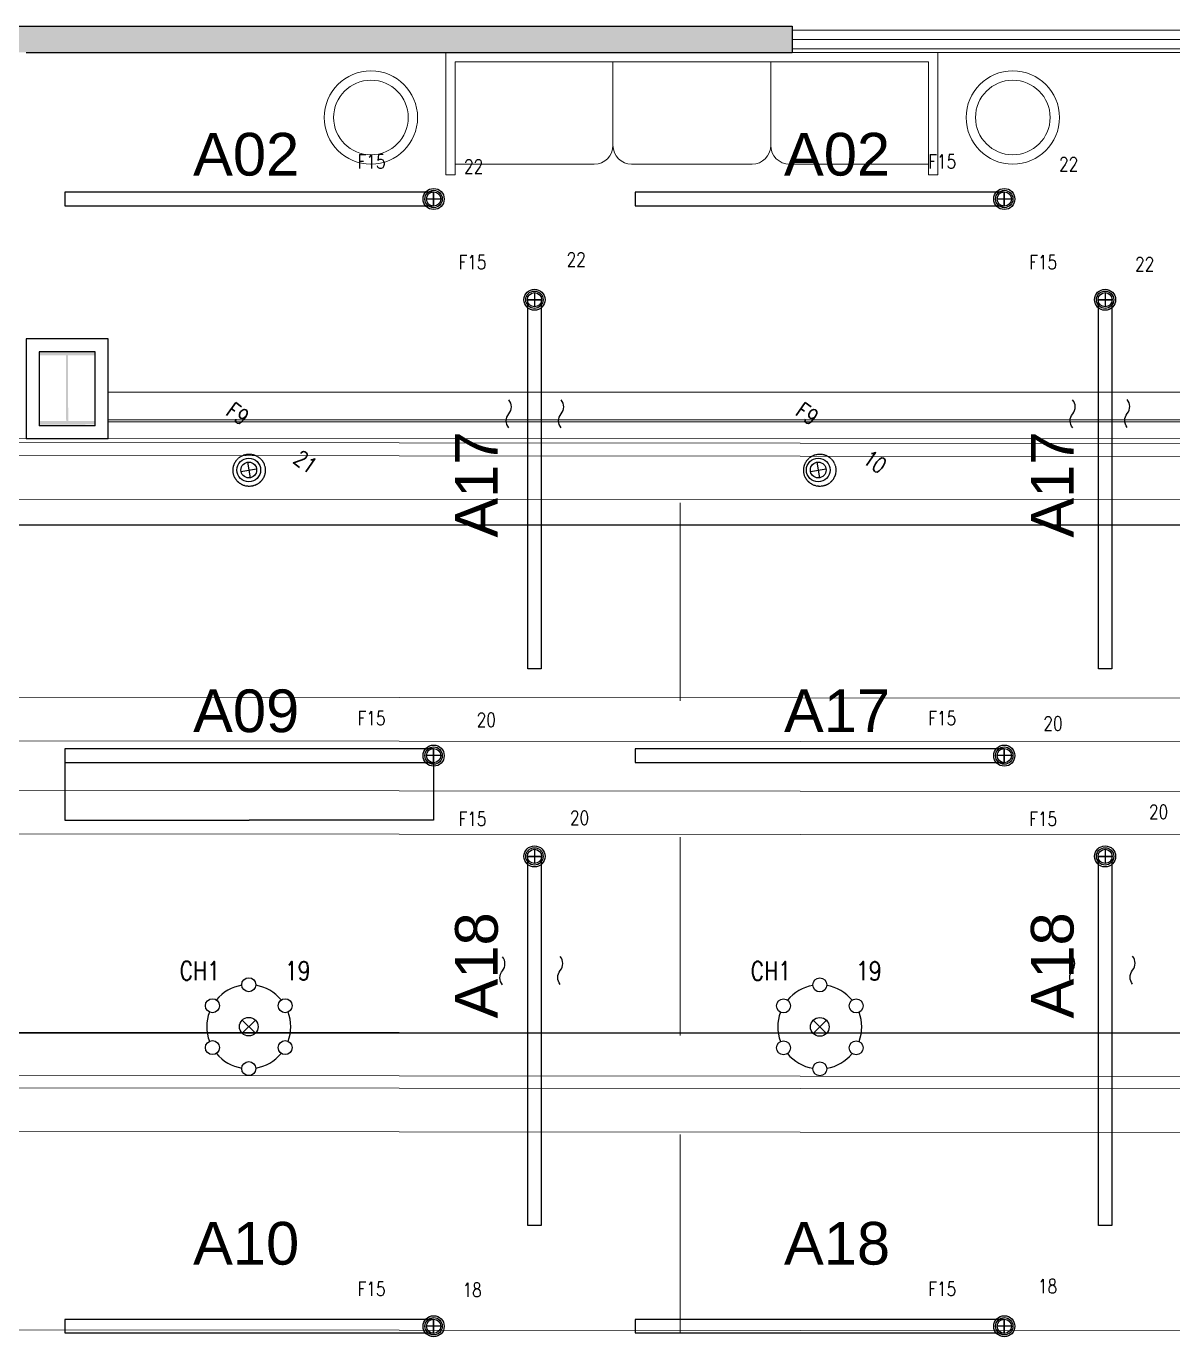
# Model space of a CAD drawing. Header units: inches. Extents: x 102655 to 148943, y 72248 to 114419.
# Drawn here: x 117177 to 123323, y 96375 to 103401 of the extents above; entities that cross this region are included whole.
import ezdxf
from ezdxf.enums import TextEntityAlignment as Align

# ---------------------------------------------------------------- set-up
doc = ezdxf.new("R2010")
doc.units = ezdxf.units.IN
doc.linetypes.add('CENTER INDS', pattern=[13.335, 8.89, -1.11125, 2.2225, -1.11125])
doc.layers.get('Defpoints').update_dxf_attribs({"color": 8})
for name, color, linetype, lineweight in [('ceiling dim', 8, 'Continuous', 5), ('CURTAIN WALL', 8, 'Continuous', 20), ('Furnitureee', 8, 'Continuous', 5), ('Part', 8, 'Continuous', 0), ('walllllllll', 8, 'Continuous', 30)]:
    doc.layers.add(name, color=color, linetype=linetype, lineweight=lineweight)
for name, color, linetype in [('E-LEADER', 30, 'Continuous'), ('E-LTG', 92, 'Continuous'), ('E-TAG', 30, 'Continuous'), ('E_TAG', 30, 'Continuous'), ('WALL-GNRL', 8, 'Continuous')]:
    doc.layers.add(name, color=color, linetype=linetype)
doc.layers.add('ELECTRICAL LIGHTING CEILING', color=6, linetype='CENTER INDS', true_color=0xff00ff)
doc.styles.add('Pyzd-Romans', font='romans.shx', dxfattribs={"width": 0.8})
doc.styles.get("Standard").update_dxf_attribs({"font": 'arial.ttf'})
doc.dimstyles.get("Standard").update_dxf_attribs({"dimtxt": 0.18, "dimasz": 0.18, "dimexe": 0.18, "dimexo": 0.0625, "dimgap": 0.09, "dimtad": 0, "dimtih": 1, "dimtoh": 1, "dimdec": 4, "dimzin": 0, "dimdsep": 46, "dimtxsty": 'Standard', "dimcen": 0.09, "dimadec": 0, "dimazin": 0, "dimtfac": 1, "dimtdec": 4, "dimtofl": 0, "dimtmove": 0, "dimatfit": 3, "dimfxl": 1, "dimtolj": 1, "dimtzin": 0, "dimarcsym": 0})

# ---------------------------------------------------------------- blocks, each defined once
blk = doc.blocks.new('*A120')
at = {"layer": 'Part'}
blk.add_hatch(color=256, dxfattribs=at).paths.add_polyline_path([(35413.40846084, 37228.03351187606), (35413.40846084, 37247.03351187606), (35713.40846084, 37247.03351187622), (35713.40846084002, 37228.03351187622), (35568.90846084002, 37228.03351187616), (35568.90846084021, 36876.03351187615), (35713.40846084023, 36876.03351187623), (35713.40846084023, 36857.03351187622), (35413.40846084023, 36857.03351187606), (35413.40846084021, 36876.03351187606), (35557.90846084021, 36876.03351187614), (35557.90846084001, 37228.03351187614)], flags=17)
blk = doc.blocks.new('A$Caba3f22f')
at = {"color": 8}
for p, q in [((21480.08811980486, 6872.265361189842, 0.02656755145881107), (3480.379916965961, 6886.339839696884, 0.03793102607494348)), ((21480.08424979448, 6802.265361309052, 0.02656755145881107), (3480.376046895981, 6816.339839577675, 0.03793102607494348)), ((21480.07136827707, 6569.265361666679, 0.02656755145881107), (3480.363165378571, 6583.339840054512, 0.03793102607494348)), ((10680.07085955143, 6560.362447619438, 0.02656755145881107), (10680.0121460557, 5498.362449407578, 0.02656755145881107)), ((10680.07085955143, 6560.362447619438, 0.02656755145881107), (10680.0121460557, 5498.362449407578, 0.02656755145881107)), ((21480.01259946823, 5506.265363335609, 0.02656755145881107), (3480.304396569729, 5520.339841604233, 0.03793102607494348)), ((21479.99971783161, 5273.265363693237, 0.02656755145881107), (3480.291514992714, 5287.339841961861, 0.03793102607494348)), ((21479.98501181602, 5007.265363931656, 0.02656755145881107), (3480.276808977127, 5021.339842319489, 0.03793102607494348)), ((21479.97213023901, 4774.265364289284, 0.02656755145881107), (3480.263927400112, 4788.339842677116, 0.03793102607494348)), ((10679.97173219919, 4767.362450361252, 0.02656755145881107), (10679.91301876307, 3705.362452149391, 0.02656755145881107)), ((10679.97173219919, 4767.362450361252, 0.02656755145881107), (10679.91301876307, 3705.362452149391, 0.02656755145881107)), ((21479.91336160898, 3711.265365958214, 0.02656755145881107), (3480.20515871048, 3725.339844346046, 0.03793102607494348)), ((21479.90047997236, 3478.265366435051, 0.02656755145881107), (3480.19227707386, 3492.339844584465, 0.03793102607494348)), ((21479.89683115482, 3412.26536655426, 0.02656755145881107), (3480.188628256321, 3426.339844822884, 0.03793102607494348)), ((21479.88394957781, 3179.265366911888, 0.02656755145881107), (3480.175746679306, 3193.339845061302, 0.03793102607494348)), ((10679.88360673189, 3173.362452864647, 0.02656755145881107), (10679.82489323616, 2111.362454533577, 0.02656755145881107)), ((10679.88360673189, 3173.362452864647, 0.02656755145881107), (10679.82489323616, 2111.362454533577, 0.02656755145881107)), ((21479.82518076897, 2116.265368461609, 0.02656755145881107), (3480.116977870464, 2130.339846730232, 0.03793102607494348))]:
    blk.add_line(p, q, dxfattribs=at)
blk = doc.blocks.new('f')
at = {"layer": 'walllllllll', "ltscale": 0.5}
h = blk.add_hatch(color=8, dxfattribs=at)
h.dxf.hatch_style = 1
h.paths.add_polyline_path([(478774.3338867262, 1037631.454461025), (478756.7117806224, 1037631.453800384), (478756.7117803199, 1037631.116237398), (478756.9617806224, 1037631.116237398), (478756.9617806224, 1037631.313985313), (478760.4522971681, 1037631.313985313), (478763.01359088, 1037631.313985315), (478770.2285376592, 1037631.31398532), (478774.3338867264, 1037631.313985326)])
at = {"layer": 'CURTAIN WALL', "color": 8, "linetype": 'Continuous', "lineweight": 20}
for p, q in [((478789.3338491603, 1037631.433985319, 1.32837757437456e-05), (478774.3338867264, 1037631.433985319)), ((478789.3338491603, 1037631.383985318, 1.32837757437456e-05), (478774.3338867261, 1037631.383985319)), ((478789.3338491603, 1037631.333985318, 1.32837757437456e-05), (478774.3338867262, 1037631.333985319)), ((478774.3338867261, 1037631.313985326), (478789.3338491602, 1037631.313985333, 2.656762496764962e-05)), ((478770.6686389772, 1037629.493507715, 3.793102607531243e-05), (478777.8271092933, 1037629.493060566, 3.793102607531243e-05)), ((478770.6690923851, 1037629.343891853, 3.793102607531243e-05), (478777.8271092932, 1037629.343891853, 3.793102607531243e-05)), ((478770.6691429212, 1037629.333891853, 3.793102607531243e-05), (478777.8271092931, 1037629.333891853, 3.793102607531243e-05)), ((478763.0240004663, 1037629.243985232, 3.793102607531243e-05), (478789.3337261727, 1037629.242341814, 3.793102607531243e-05))]:
    blk.add_line(p, q, dxfattribs=at)
at = {"layer": 'Furnitureee', "color": 8, "ltscale": 0.5}
for p, q in [((478773.3738175213, 1037630.814987069), (478773.3738175214, 1037631.263985322)), ((478774.2197824912, 1037630.814987069), (478774.2197824912, 1037631.263985322)), ((478773.2738175213, 1037630.714987069), (478772.5278525515, 1037630.714987069)), ((478774.1197824911, 1037630.714987069), (478773.4738175212, 1037630.71498707)), ((478774.3197824911, 1037630.714987069), (478775.0657474609, 1037630.714987069)), ((478772.5278525514, 1037630.658628587), (478772.4778525516, 1037630.658628587)), ((478775.0657474609, 1037630.658628587), (478775.1157474607, 1037630.658628587))]:
    blk.add_line(p, q, dxfattribs=at)
for points in [[(478772.4778525516, 1037630.658628587), (478772.4778525516, 1037631.313985322), (478775.1157474609, 1037631.313985322), (478775.1157474607, 1037630.658628587)], [(478772.5278525514, 1037630.658628587), (478772.5278525515, 1037631.263985322), (478775.0657474609, 1037631.263985322), (478775.0657474609, 1037630.658628587)]]:
    blk.add_lwpolyline(points, dxfattribs=at)
for centre, radius in [((478772.0765254346, 1037630.965171518), 0.25), ((478775.5170745778, 1037630.965171518), 0.25), ((478772.0765254346, 1037630.965171518), 0.2), ((478775.5170745778, 1037630.965171518), 0.2)]:
    blk.add_circle(centre, radius, dxfattribs=at)
for centre, start, end in [((478773.2738175212, 1037630.81498707), 270, 0), ((478773.4738175212, 1037630.81498707), 180, 270), ((478774.1197824912, 1037630.814987069), 270, 0), ((478774.3197824911, 1037630.814987069), 180, 270)]:
    blk.add_arc(centre, 0.1000000000009727, start, end, dxfattribs=at)
at = {"layer": 'WALL-GNRL', "color": 8}
blk.add_line((478756.7117806224, 1037631.453800384), (478774.3338867262, 1037631.454461025), dxfattribs=at)
at = {"layer": 'WALL-GNRL', "color": 8, "ltscale": 0.5}
blk.add_line((478774.3338867262, 1037631.453985312), (478774.3338867264, 1037631.313985326), dxfattribs=at)
at = {"layer": 'WALL-GNRL', "color": 8, "extrusion": (-2.322650368154998e-18, -9.70452095155385e-08, 0.9999999999999954)}
for p, q in [((478770.2285376592, 1037631.31398532), (478774.3338867261, 1037631.313985326)), ((478770.2986696752, 1037629.313985305), (478770.5986696752, 1037629.313985305)), ((478770.2286742955, 1037629.243985312), (478770.668638977, 1037629.243985312))]:
    blk.add_line(p, q, dxfattribs=at)
at = {"layer": 'WALL-GNRL', "color": 8}
for points in [[(478770.6686389772, 1037629.243985305, 0), (478770.6686389772, 1037629.779054151, 0), (478770.2286389768, 1037629.779053392, 0), (478770.2286742955, 1037629.243985305, 0)], [(478770.598669733, 1037629.313109393, 0), (478770.5986435974, 1037629.70905403, 0), (478770.2986435975, 1037629.709053513, 0), (478770.2986697332, 1037629.313108875, 0)]]:
    blk.add_polyline3d(points, dxfattribs=at)
at = {"color": 8, "lineweight": 0, "extrusion": (-1.469780264097376e-07, -1.664250620029268e-07, 0.9999999999999755), "xscale": 0.001000000000009727, "yscale": 0.001000000000009727, "zscale": 0.001000000000009727, "rotation": 0.2454121065293352}
blk.add_blockref('*A120', (478735.0432342276, 1037592.310027413, -0.2430448963578248), dxfattribs=at)
at = {"layer": 'Furnitureee', "color": 8, "ltscale": 0.5, "xscale": 0.001000000000009727, "yscale": 0.001000000000009727, "zscale": 0.001000000000009727}
blk.add_blockref('A$Caba3f22f', (478763.0536370648, 1037622.339426136), dxfattribs=at)
blk = doc.blocks.new('E-L-FSPOT2')
at = {"color": 254, "lineweight": 0}
for points in [[(-0.002356521188630722, -74.99933250679169), (-0.002014478770433925, -74.99933250679169), (-0.001897683789138682, -74.9993825617712), (-0.001860142554505728, -74.99942844550242), (-0.001822601305320859, -74.99952438424225), (-0.001822601305320859, -74.9996662067133), (-0.001860142554505728, -74.99976214545313), (-0.001897683789138682, -74.99980802918435), (-0.002014478770433925, -74.99985808416386), (-0.002356521188630722, -74.99985808416386)], [(-0.002356521188630722, -74.99933250679169), (-0.002356521188630722, -75.00033360655652)], [(-0.001367935154121369, -74.99933250679169), (-0.001672436337685212, -75.00033360655652)], [(-0.00155564135638997, -74.99999990663491), (-0.001176057689008303, -74.99999990663491)], [(-0.001367935154121369, -74.99933250679169), (-0.001059262722264975, -75.00033360655652)], [(-0.000984180238447152, -74.99933250679169), (-0.0006796790403313935, -74.99980802918435), (-0.0006796790403313935, -75.00033360655652)], [(-0.0003793491050601006, -74.99933250679169), (-0.0006796790403313935, -74.99980802918435)], [(4.40581061411649e-06, -74.99933250679169), (-0.0003000953729497269, -75.00033360655652)], [(-0.0001874716544989496, -74.99999990663491), (0.0001921120274346322, -74.99999990663491)], [(4.40581061411649e-06, -74.99933250679169), (0.0003089069941779599, -75.00033360655652)], [(0.0004590719618136063, -74.99933250679169), (0.000992991859675385, -74.99933250679169)], [(0.000992991859675385, -74.99933250679169), (0.0004590719618136063, -75.00033360655652)], [(0.0004590719618136063, -75.00033360655652), (0.000992991859675385, -75.00033360655652)], [(0.001259951794054359, -74.99933250679169), (0.001752159194438718, -74.99933250679169)], [(0.001259951794054359, -74.99933250679169), (0.001259951794054359, -75.00033360655652)], [(0.001259951794054359, -74.99980802918435), (0.001564452992170118, -74.99980802918435)], [(0.001259951794054359, -75.00033360655652), (0.001752159194438718, -75.00033360655652)], [(0.001981577894184738, -74.99933250679169), (0.002248537843115628, -74.99933250679169), (0.00236116157611832, -74.9993825617712), (0.002436244059936143, -74.99947432926274), (0.002477956542861648, -74.99957026797347), (0.002515497792046517, -74.99971209044452), (0.002515497792046517, -74.9999498516554), (0.002477956542861648, -75.00009584537474), (0.002436244059936143, -75.00018761283718), (0.00236116157611832, -75.00028355157701), (0.002248537843115628, -75.00033360655652), (0.001981577894184738, -75.00033360655652)], [(0.001981577894184738, -74.99933250679169), (0.001981577894184738, -75.00033360655652)]]:
    blk.add_lwpolyline(points, dxfattribs=at)
blk.add_circle((0, 1.455191522836685e-11), 75)
at = {"layer": 'E-TAG'}
for points in [[(-35.35533905937336, -35.35533905937336), (35.35533905925695, 35.35533905931516)], [(-35.35533905925695, 35.35533905931516), (35.35533905925695, -35.35533905931516)]]:
    blk.add_lwpolyline(points, dxfattribs=at)
blk.add_circle((0, 0), 50, dxfattribs=at)
at = {"layer": 'E-TAG', "style": 'Pyzd-Romans', "width": 0.8, "flags": 1}
for tag, p in [('BPANEL', (262.5000034803887, 925.0000001438675)), ('SWITCH', (-262.4999965196112, 700.0000001438675)), ('LOADVA', (262.5000034803887, 700.0000001438675)), ('BTYPE', (-262.4999965196112, 475.0000001438675)), ('PANEL', (262.5000034803887, 475.0000001438675)), ('HEIGHT', (-246.5244707111376, -477.6208633597489)), ('DSCR', (-246.5244707111376, -702.6208633597489)), ('ROOM', (278.4755292888623, -702.6208633597489))]:
    blk.add_attdef(tag, text='', height=100, dxfattribs=at).set_placement(p, align=Align.MIDDLE_CENTER)
at = {"layer": 'E-TAG', "style": 'Pyzd-Romans', "width": 0.8}
for tag, p in [('TYPE', (-262.4999965196112, 250.0000001438675)), ('NO.', (262.5000034803887, 250.0000001438675)), ('W.P', (-246.5244707111376, -252.6208633597489)), ('A,B,C', (278.4755292888623, -252.6208633597489)), ('CBT', (278.4755292888623, -477.6208633597489))]:
    blk.add_attdef(tag, text='', height=100, dxfattribs=at).set_placement(p, align=Align.MIDDLE_CENTER)
blk = doc.blocks.new('f15')
at = {"layer": 'E-LEADER'}
for points in [[(18.99293209118332, 0), (-18.99293209118332, 0)], [(0, 18.99293209118377), (0, -18.99293209118377)]]:
    blk.add_lwpolyline(points, dxfattribs=at)
blk.add_circle((0, 0), 23.25687323126711, dxfattribs=at)
at = {"layer": 'E-LTG'}
for radius in [28.22236679274076, 18.99293209118377]:
    blk.add_circle((0, 0), radius, dxfattribs=at)
at = {"layer": 'E_TAG', "style": 'Pyzd-Romans', "width": 0.8, "flags": 1}
for tag, p in [('BPANEL', (262.5000034804198, 1125.000000143906)), ('SWITCH', (-262.4999965195802, 900.0000001439057)), ('LOADVA', (262.5000034804198, 900.0000001439057)), ('BTYPE', (-262.4999965195802, 675.0000001439057)), ('PANEL', (262.5000034804198, 675.0000001439057)), ('HEIGHT', (-262.4999965195802, -674.9999998560943)), ('DSCR', (-262.4999965195802, -899.9999998560943)), ('ROOM', (262.5000034804198, -899.9999998560943))]:
    blk.add_attdef(tag, text='', height=100, dxfattribs=at).set_placement(p, align=Align.MIDDLE_CENTER)
at = {"layer": 'E_TAG', "style": 'Pyzd-Romans', "width": 0.8}
for tag, p in [('TYPE', (-262.4999965195802, 450.0000001439057)), ('NO.', (262.5000034804198, 450.0000001439057)), ('W.P', (-262.4999965195802, -449.9999998560943)), ('A,B,C', (262.5000034804198, -449.9999998560943)), ('CBT', (262.5000034804198, -674.9999998560943))]:
    blk.add_attdef(tag, text='', height=100, dxfattribs=at).set_placement(p, align=Align.MIDDLE_CENTER)
blk = doc.blocks.new('*U59')
at = {"color": 0}
for points in [[(-2.063984538835939e-10, 75.00000000000117, -0.3639702342661804), (9.663381206337363e-13, 1.165290086646564e-12), (9.663381206337363e-13, 1.165290086646564e-12), (9.663381206337363e-13, 1.165290086646564e-12), (9.663381206337363e-13, 1.165290086646564e-12, 0.3639702342662024), (2.083311301248614e-10, -75.00000000000975)], [(323.2840861443525, 75.00000000000117, -0.3639702342661804), (323.2840861445599, 1.165290086646564e-12), (323.2840861445599, 1.165290086646564e-12), (323.2840861445599, 1.165290086646564e-12), (323.2840861445599, 1.165290086646564e-12, 0.3639702342662024), (323.2840861447672, -75.00000000000975)]]:
    blk.add_lwpolyline(points, format="xyb", dxfattribs=at)
blk = doc.blocks.new('*U60')
at = {"color": 0}
for points in [[(-2.063984538835939e-10, 75.00000000000117, -0.3639702342661804), (9.663381206337363e-13, 1.165290086646564e-12), (9.663381206337363e-13, 1.165290086646564e-12), (9.663381206337363e-13, 1.165290086646564e-12), (9.663381206337363e-13, 1.165290086646564e-12, 0.3639702342662024), (2.083311301248614e-10, -75.00000000000975)], [(309.8839754179307, 75.00000000000117, -0.3639702342661804), (309.8839754181381, 1.165290086646564e-12), (309.8839754181381, 1.165290086646564e-12), (309.8839754181381, 1.165290086646564e-12), (309.8839754181381, 1.165290086646564e-12, 0.3639702342662024), (309.8839754183455, -75.00000000000975)]]:
    blk.add_lwpolyline(points, format="xyb", dxfattribs=at)
blk = doc.blocks.new('*U78')
at = {"color": 0}
for points in [[(-2.063984538835939e-10, 75.00000000000117, -0.3639702342661804), (9.663381206337363e-13, 1.165290086646564e-12), (9.663381206337363e-13, 1.165290086646564e-12), (9.663381206337363e-13, 1.165290086646564e-12), (9.663381206337363e-13, 1.165290086646564e-12, 0.3639702342662024), (2.083311301248614e-10, -75.00000000000975)], [(280.4281671690756, 75.00000000000117, -0.3639702342661804), (280.428167169283, 1.165290086646564e-12), (280.428167169283, 1.165290086646564e-12), (280.428167169283, 1.165290086646564e-12), (280.428167169283, 1.165290086646564e-12, 0.3639702342662024), (280.4281671694903, -75.00000000000975)]]:
    blk.add_lwpolyline(points, format="xyb", dxfattribs=at)
blk = doc.blocks.new('*U79')
at = {"color": 0}
for points in [[(-2.063984538835939e-10, 75.00000000000117, -0.3639702342661804), (9.663381206337363e-13, 1.165290086646564e-12), (9.663381206337363e-13, 1.165290086646564e-12), (9.663381206337363e-13, 1.165290086646564e-12), (9.663381206337363e-13, 1.165290086646564e-12, 0.3639702342662024), (2.083311301248614e-10, -75.00000000000975)], [(292.488230769266, 75.00000000000117, -0.3639702342661804), (292.4882307694733, 1.165290086646564e-12), (292.4882307694733, 1.165290086646564e-12), (292.4882307694733, 1.165290086646564e-12), (292.4882307694733, 1.165290086646564e-12, 0.3639702342662024), (292.4882307696807, -75.00000000000975)]]:
    blk.add_lwpolyline(points, format="xyb", dxfattribs=at)
blk = doc.blocks.new('E-E.O_CEILING_CH2')
at = {"color": 254, "lineweight": 0}
for points in [[(-0.004834477906115353, -187.499236661446), (-0.004492435487918556, -187.499236661446), (-0.004375640506623313, -187.4992867164256), (-0.004338099271990359, -187.4993326001568), (-0.00430055802280549, -187.4994285388966), (-0.00430055802280549, -187.4995703613677), (-0.004338099271990359, -187.4996663001075), (-0.004375640506623313, -187.4997121838387), (-0.004492435487918556, -187.4997622388182), (-0.004834477906115353, -187.4997622388182)], [(-0.004834477906115353, -187.499236661446), (-0.004834477906115353, -187.5002377612109)], [(-0.003845891871606, -187.499236661446), (-0.004150393055169843, -187.5002377612109)], [(-0.0040335980738746, -187.4999040612893), (-0.003654014406492934, -187.4999040612893)], [(-0.003845891871606, -187.499236661446), (-0.003537219439749606, -187.5002377612109)], [(-0.003462136955931783, -187.499236661446), (-0.003157635757816024, -187.4997121838387), (-0.003157635757816024, -187.5002377612109)], [(-0.002857305822544731, -187.499236661446), (-0.003157635757816024, -187.4997121838387)], [(-0.002473550906870514, -187.499236661446), (-0.002778052090434358, -187.5002377612109)], [(-0.00266542837198358, -187.4999040612893), (-0.002285844690049998, -187.4999040612893)], [(-0.002473550906870514, -187.499236661446), (-0.002169049723306671, -187.5002377612109)], [(-0.002018884755671024, -187.499236661446), (-0.001484964857809246, -187.499236661446)], [(-0.001484964857809246, -187.499236661446), (-0.002018884755671024, -187.5002377612109)], [(-0.002018884755671024, -187.5002377612109), (-0.001484964857809246, -187.5002377612109)], [(-0.001218004923430271, -187.499236661446), (-0.0007257975230459124, -187.499236661446)], [(-0.001218004923430271, -187.499236661446), (-0.001218004923430271, -187.5002377612109)], [(-0.001218004923430271, -187.4997121838387), (-0.0009135037253145128, -187.4997121838387)], [(-0.001218004923430271, -187.5002377612109), (-0.0007257975230459124, -187.5002377612109)], [(-0.0004963788232998922, -187.499236661446), (-0.0002294188743690029, -187.499236661446), (-0.0001167951413663104, -187.4992867164256), (-4.171265754848719e-05, -187.4993784839171), (-1.746229827404022e-10, -187.4994744226278), (3.754107456188649e-05, -187.4996162450989), (3.754107456188649e-05, -187.4998540063098), (-1.746229827404022e-10, -187.5000000000291), (-4.171265754848719e-05, -187.5000917674915), (-0.0001167951413663104, -187.5001877062314), (-0.0002294188743690029, -187.5002377612109), (-0.0004963788232998922, -187.5002377612109)], [(-0.0004963788232998922, -187.499236661446), (-0.0004963788232998922, -187.5002377612109)]]:
    blk.add_lwpolyline(points, dxfattribs=at)
for centre in [(-1.746229827404022e-10, 224.9999999999709), (-194.8557158514741, 112.5), (194.8557158511248, 112.5), (-194.8557158514741, -112.5000000000437), (194.8557158511248, -112.5000000000437), (-1.746229827404022e-10, -225.0000000000291)]:
    blk.add_circle(centre, 37.5)
for start, end in [(99.56038369433145, 140.4396163059255), (39.56038369407448, 80.43961630566857), (159.5603836946419, 200.4396163053581), (339.5603836946419, 20.43961630535808), (219.5603836940745, 260.4396163056686), (279.5603836943314, 320.4396163059255)]:
    blk.add_arc((-1.746229827404022e-10, -2.91038304567337e-11), 225, start, end)
at = {"layer": 'E-TAG'}
for points in [[(-35.35533905948978, -35.35533905941702), (35.35533905925695, 35.3553390592715)], [(-35.35533905925695, 35.3553390592715), (35.35533905925695, -35.35533905935881)]]:
    blk.add_lwpolyline(points, dxfattribs=at)
blk.add_circle((-1.164153218269348e-10, -4.365574568510056e-11), 50, dxfattribs=at)
at = {"layer": 'E-TAG', "style": 'Pyzd-Romans', "width": 0.8, "flags": 1}
for tag, p in [('BPANEL', (262.5000034803601, 1012.500000143846)), ('SWITCH', (-262.4999965196398, 787.5000001438384)), ('LOADVA', (262.5000034803601, 787.5000001438384)), ('BTYPE', (-262.4999965196398, 562.5000001438384)), ('PANEL', (262.5000034803601, 562.5000001438384)), ('HEIGHT', (-262.4999965196398, -562.4999998561616)), ('DSCR', (-262.4999965196398, -787.4999998561616)), ('ROOM', (262.5000034803601, -787.4999998561616))]:
    blk.add_attdef(tag, text='', height=100, dxfattribs=at).set_placement(p, align=Align.MIDDLE_CENTER)
at = {"layer": 'E-TAG', "style": 'Pyzd-Romans', "width": 0.8}
for tag, p in [('TYPE', (-262.4999965196398, 337.5000001438384)), ('NO.', (262.5000034803601, 337.5000001438384)), ('W.P', (-262.4999965196398, -337.4999998561616)), ('A,B,C', (262.5000034803601, -337.4999998561616)), ('CBT', (262.5000034803601, -562.4999998561616))]:
    blk.add_attdef(tag, text='', height=100, dxfattribs=at).set_placement(p, align=Align.MIDDLE_CENTER)
blk = doc.blocks.new('*D220')
at = {"color": 0, "lineweight": -2, "transparency": 16777216}
for p, q in [((117383.3381071306, 99526.43604588896), (117383.3377886786, 99144.60752902267)), ((119361.0727694656, 99526.43439642192), (119361.0724510136, 99144.60587955563)), ((117383.5177888287, 99144.78752887253), (118371.540188209, 99144.7867048437)), ((119360.8924511637, 99144.78587970574), (118372.8700517834, 99144.78670373457))]:
    blk.add_line(p, q, dxfattribs=at)
at = {"color": 0, "transparency": 16777216}
for points in [[(117383.5177888537, 99144.81752887253), (117383.5177888037, 99144.75752887253), (117383.3377888287, 99144.78752902267)], [(119360.8924511887, 99144.81587970574), (119360.8924511387, 99144.75587970574), (119361.0724511637, 99144.78587955562)]]:
    blk.add_solid(points, dxfattribs=at)
at = {"layer": 'Defpoints', "color": 0, "transparency": 16777216}
for p in [(117383.3381071827, 99526.49854588896), (119361.0727695177, 99526.49689642192), (117383.3377888287, 99144.78752902267)]:
    blk.add_point(p, dxfattribs=at)
at = {"color": 0, "transparency": 16777216, "insert": (118372.2051199962, 99144.78670428914), "char_height": 0.18, "attachment_point": 5}
blk.add_mtext('\\A1;1977.7347', dxfattribs=at)

msp = doc.modelspace()

# ---------------------------------------------------------------- linework, layer by layer
for p, q in [((112193.0326409489, 100726.9835130539), (137716.2341147763, 100726.9835130539)), ((112193.0326409489, 98004.3882302585), (137839.1328857662, 98004.3882302585))]:
    msp.add_line(p, q)
at = {"layer": 'ELECTRICAL LIGHTING CEILING', "color": 6}
for points in [[(117383.3237446178, 102438.3257367864), (119361.0584069988, 102438.3240872099), (119361.0584670254, 102510.320330681), (117383.3238046904, 102510.321980148)], [(120442.0798263017, 102438.3231854873), (122419.8144886366, 102438.3215360203), (122419.8145487322, 102510.3177793265), (120442.0798863283, 102510.3194289584)], [(119865.5705745302, 101934.3499626915), (119937.5668178686, 101934.349902674), (119937.5651674422, 99955.53747177022), (119865.5689240811, 99955.53753184239)], [(122924.3266564113, 101934.3474115389), (122996.3228995523, 101934.3473513745), (122996.3212491493, 99955.53492041552), (122924.3250058109, 99955.5349804332)], [(117383.3380471101, 99454.50230252734), (119361.0727094911, 99454.50065295064), (119361.0727695177, 99526.49689642192), (117383.3381071827, 99526.49854588896)], [(120442.094128794, 99454.49975122829), (122419.8287911289, 99454.49810176124), (122419.8288512246, 99526.49434506745), (120442.0941888206, 99526.49599469933)], [(119865.5848770225, 98950.52652843241), (119937.5811203609, 98950.52646841473), (119937.5794699345, 96971.71403751094), (119865.5832265734, 96971.71409758335)], [(122924.3409589036, 98950.52397727981), (122996.3372020446, 98950.52391711544), (122996.3355516415, 96971.71148615648), (122924.3393083032, 96971.71154617416)], [(117383.3354959989, 96395.74622085775), (119361.0701583797, 96395.74457128104), (119361.0702182094, 96467.74081460517), (117383.3355558282, 96467.74246418211)], [(120442.0915776596, 96395.74366961341), (122419.8262397976, 96395.74201999945), (122419.8262998701, 96467.7382633606), (120442.0916377092, 96467.73991302951)]]:
    msp.add_lwpolyline(points, close=True, dxfattribs=at)
at = {"layer": 'ELECTRICAL LIGHTING CEILING'}
for centre in [(118372.1924855963, 101020.3308011116), (121430.9485672344, 101020.3282499222)]:
    msp.add_circle(centre, 86.39549205913185, dxfattribs=at)

# ---------------------------------------------------------------- block references
ref = msp.add_blockref('f15', (119361.0584370121, 102474.3222089453), dxfattribs=dict(xscale=2, yscale=2, zscale=2))
ref.add_attrib('TYPE', 'F15', dxfattribs={"layer": 'E_TAG', "height": 75, "style": 'Pyzd-Romans', "width": 0.8}).set_placement((119028.7716165311, 102675.7527751975), align=Align.MIDDLE_CENTER)
ref.add_attrib('NO.', '22', dxfattribs={"layer": 'E_TAG', "height": 75, "style": 'Pyzd-Romans', "width": 0.8}).set_placement((119575.4595516666, 102648.5822386173), align=Align.MIDDLE_CENTER)
ref = msp.add_blockref('f15', (122419.8145186845, 102474.3196576733), dxfattribs=dict(xscale=2, yscale=2, zscale=2))
ref.add_attrib('TYPE', 'F15', dxfattribs={"layer": 'E_TAG', "height": 75, "style": 'Pyzd-Romans', "width": 0.8}).set_placement((122087.5276982035, 102675.7502239255), align=Align.MIDDLE_CENTER)
ref.add_attrib('NO.', '22', dxfattribs={"layer": 'E_TAG', "height": 75, "style": 'Pyzd-Romans', "width": 0.8}).set_placement((122765.0828593697, 102661.0649208551), align=Align.MIDDLE_CENTER)
ref = msp.add_blockref('f15', (119901.5686961994, 101934.3499326828), dxfattribs=dict(xscale=2, yscale=2, zscale=2))
ref.add_attrib('TYPE', 'F15', dxfattribs={"layer": 'E_TAG', "height": 75, "style": 'Pyzd-Romans', "width": 0.8}).set_placement((119569.2818757184, 102135.7804989348), align=Align.MIDDLE_CENTER)
ref.add_attrib('NO.', '22', dxfattribs={"layer": 'E_TAG', "height": 75, "style": 'Pyzd-Romans', "width": 0.8}).set_placement((120125.2560845118, 102149.3258114168), align=Align.MIDDLE_CENTER)
ref = msp.add_blockref('f15', (122960.3247779818, 101934.3473814567), dxfattribs=dict(xscale=2, yscale=2, zscale=2))
ref.add_attrib('TYPE', 'F15', dxfattribs={"layer": 'E_TAG', "height": 75, "style": 'Pyzd-Romans', "width": 0.8}).set_placement((122628.0379575008, 102135.7779477089), align=Align.MIDDLE_CENTER)
ref.add_attrib('NO.', '22', dxfattribs={"layer": 'E_TAG', "height": 75, "style": 'Pyzd-Romans', "width": 0.8}).set_placement((123172.4412973474, 102124.6013736836), align=Align.MIDDLE_CENTER)
ref = msp.add_blockref('f15', (119361.0727395044, 99490.49877468628), dxfattribs=dict(xscale=2, yscale=2, zscale=2))
ref.add_attrib('TYPE', 'F15', dxfattribs={"layer": 'E_TAG', "height": 75, "style": 'Pyzd-Romans', "width": 0.8}).set_placement((119028.7859190234, 99691.92934093848), align=Align.MIDDLE_CENTER)
ref.add_attrib('NO.', '20', dxfattribs={"layer": 'E_TAG', "height": 75, "style": 'Pyzd-Romans', "width": 0.8}).set_placement((119643.2249368367, 99682.89655909516), align=Align.MIDDLE_CENTER)
ref = msp.add_blockref('f15', (122419.8288211767, 99490.49622341423), dxfattribs=dict(xscale=2, yscale=2, zscale=2))
ref.add_attrib('TYPE', 'F15', dxfattribs={"layer": 'E_TAG', "height": 75, "style": 'Pyzd-Romans', "width": 0.8}).set_placement((122087.5420006958, 99691.92678966644), align=Align.MIDDLE_CENTER)
ref.add_attrib('NO.', '20', dxfattribs={"layer": 'E_TAG', "height": 75, "style": 'Pyzd-Romans', "width": 0.8}).set_placement((122680.9840022887, 99663.00388016892), align=Align.MIDDLE_CENTER)
ref = msp.add_blockref('f15', (122960.339080474, 98950.52394719762), dxfattribs=dict(xscale=2, yscale=2, zscale=2))
ref.add_attrib('TYPE', 'F15', dxfattribs={"layer": 'E_TAG', "height": 75, "style": 'Pyzd-Romans', "width": 0.8}).set_placement((122628.0522599931, 99151.95451344983), align=Align.MIDDLE_CENTER)
ref.add_attrib('NO.', '20', dxfattribs={"layer": 'E_TAG', "height": 75, "style": 'Pyzd-Romans', "width": 0.8}).set_placement((123246.8441953331, 99188.43251381759), align=Align.MIDDLE_CENTER)
ref = msp.add_blockref('f15', (119901.5829986917, 98950.52649842357), dxfattribs=dict(xscale=2, yscale=2, zscale=2))
ref.add_attrib('TYPE', 'F15', dxfattribs={"layer": 'E_TAG', "height": 75, "style": 'Pyzd-Romans', "width": 0.8}).set_placement((119569.2961782107, 99151.95706467578), align=Align.MIDDLE_CENTER)
ref.add_attrib('NO.', '20', dxfattribs={"layer": 'E_TAG', "height": 75, "style": 'Pyzd-Romans', "width": 0.8}).set_placement((120143.139878188, 99157.93654211416), align=Align.MIDDLE_CENTER)
ref = msp.add_blockref('f15', (119361.0701882945, 96431.74269294311), dxfattribs=dict(xscale=2, yscale=2, zscale=2))
ref.add_attrib('TYPE', 'F15', dxfattribs={"layer": 'E_TAG', "height": 75, "style": 'Pyzd-Romans', "width": 0.8}).set_placement((119028.7833678136, 96633.17325919532), align=Align.MIDDLE_CENTER)
ref.add_attrib('NO.', '18', dxfattribs={"layer": 'E_TAG', "height": 75, "style": 'Pyzd-Romans', "width": 0.8}).set_placement((119567.3178113427, 96627.43745471296), align=Align.MIDDLE_CENTER)
ref = msp.add_blockref('f15', (122419.8262698339, 96431.74014168014), dxfattribs=dict(xscale=2, yscale=2, zscale=2))
ref.add_attrib('TYPE', 'F15', dxfattribs={"layer": 'E_TAG', "height": 75, "style": 'Pyzd-Romans', "width": 0.8}).set_placement((122087.5394493529, 96633.17070793212), align=Align.MIDDLE_CENTER)
ref.add_attrib('NO.', '18', dxfattribs={"layer": 'E_TAG', "height": 75, "style": 'Pyzd-Romans', "width": 0.8}).set_placement((122651.9370824432, 96646.54562237617), align=Align.MIDDLE_CENTER)
at = {"layer": 'ceiling dim', "xscale": 1000, "yscale": 1000, "zscale": 1000}
msp.add_blockref('f', (-478653051.5829943, -1037528053.905113), dxfattribs=at)
at = {"layer": 'E-LTG', "xscale": 0.8476918827478218, "yscale": 0.8476918827478218, "zscale": 0.8476918827478218, "rotation": 324.5660952900275}
for p, values in [((118370.0090080735, 101021.4900570802), {'TYPE': 'F9', 'NO.': '21'}), ((121422.6583858425, 101021.4875110194), {'TYPE': 'F9', 'NO.': '10'})]:
    msp.add_blockref('E-L-FSPOT2', p, dxfattribs=at).add_auto_attribs(values)
at = {"layer": 'E-LTG'}
for name, p, rotation in [('*U78', (119762.3135148379, 101322.8414469842), 359.9108622054246), ('*U79', (123078.9366172926, 101325.0411352496), 180.3703401241338), ('*U60', (120039.8195633243, 98338.6888173685), 180.1664821873574), ('*U59', (123107.7029506471, 98340.25356481635), 180.1805858765645)]:
    msp.add_blockref(name, p, dxfattribs=dict(at, rotation=rotation))
ref = msp.add_blockref('E-E.O_CEILING_CH2', (118370.0233105659, 98037.66662282115), dxfattribs=at)
ref.add_attrib('TYPE', 'CH1', dxfattribs={"layer": 'E-TAG', "height": 100, "style": 'Pyzd-Romans', "width": 0.8}).set_placement((118107.5233140463, 98337.66662296504), align=Align.MIDDLE_CENTER)
ref.add_attrib('NO.', '19', dxfattribs={"layer": 'E-TAG', "height": 100, "style": 'Pyzd-Romans', "width": 0.8}).set_placement((118632.5233140463, 98337.66662296504), align=Align.MIDDLE_CENTER)
ref = msp.add_blockref('E-E.O_CEILING_CH2', (121430.9628697269, 98036.50481566312), dxfattribs=at)
ref.add_attrib('TYPE', 'CH1', dxfattribs={"layer": 'E-TAG', "height": 100, "style": 'Pyzd-Romans', "width": 0.8}).set_placement((121168.4628732072, 98336.50481580701), align=Align.MIDDLE_CENTER)
ref.add_attrib('NO.', '19', dxfattribs={"layer": 'E-TAG', "height": 100, "style": 'Pyzd-Romans', "width": 0.8}).set_placement((121693.4628732072, 98336.50481580701), align=Align.MIDDLE_CENTER)

# ---------------------------------------------------------------- texts
for s, p in [('A02', (118071.6666393333, 102599.9182420053)), ('A02', (121239.0253887307, 102599.9182420053)), ('A09', (118071.6666393333, 99616.34073990434)), ('A17', (121239.0253887307, 99616.34073990434)), ('A10', (118071.6666393333, 96762.20670330129)), ('A18', (121239.0253887307, 96762.20670330129))]:
    msp.add_text(s, height=228.8936410727267).set_placement(p)
for s, p in [('A17', (119704.7480226088, 100659.1975739234)), ('A17', (122791.2399547593, 100659.1975739234)), ('A18', (119704.7480226088, 98081.62143870465)), ('A18', (122791.2399547593, 98081.62143870465))]:
    msp.add_text(s, height=228.8936410727267, rotation=90).set_placement(p)

# ---------------------------------------------------------------- dimensions: what is measured, and where the dimension line sits
dim = msp.add_aligned_dim(p1=(119361.0727695177, 99526.49689642192), p2=(117383.3381071827, 99526.49854588896), distance=381.71101686642396, dimstyle='Standard', override={"dimzin": 8})
dim.commit()
dim.dimension.update_dxf_attribs({"geometry": '*D220', "text_midpoint": (118372.2051199962, 99144.78670428914)})

doc.saveas('drawing.dxf')
